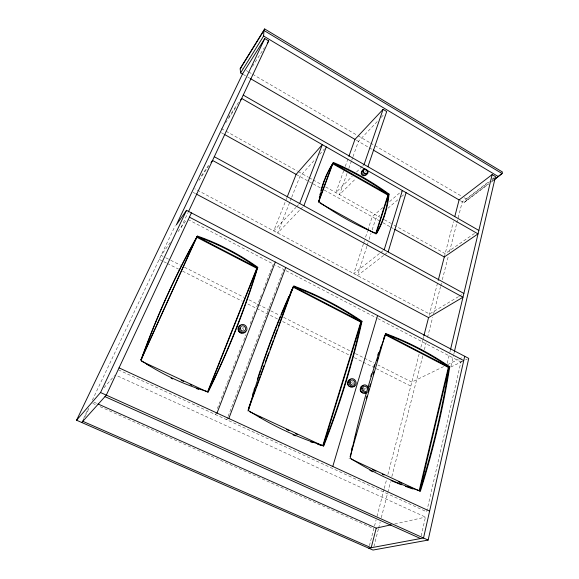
<?xml version="1.0" encoding="UTF-8"?>
<svg xmlns="http://www.w3.org/2000/svg" width="579" height="579" viewBox="0 0 579 579"><rect width="100%" height="100%" fill="white"/><g stroke="black" fill="none" stroke-linecap="round" stroke-linejoin="round"><path stroke-width="0.43" stroke-dasharray="2.9 2.17" d="M421.15 535.98L425.464 517.09L116.792 375.597M462.324 361.282L460.913 361.962L426.672 511.814L117.646 369.496M450.969 366.181L453.646 354.768M453.856 353.892L454.269 352.133M447.249 363.286L449.724 352.857M449.934 351.989L450.346 350.244M460.37 200.689L463.888 202.737L466.254 200.638L466.638 199.133L489.544 181.755M373.896 546.547L378.384 529.047M378.608 528.178L380.179 522.048M381.3 517.677L387.583 493.178M387.807 492.302L390.499 481.8M391.845 476.553L422.8 355.803M424.371 349.68L426.166 342.681M427.512 337.427L432.672 317.306M433.57 313.804L440.525 286.677M440.749 285.802L441.422 283.182M442.32 279.679L448.602 255.18M449.499 251.677L456.679 223.682M456.903 222.806L462.288 201.803L489.125 181.422M369.431 545.657L373.831 528.678L98.553 405.98M374.512 526.058L376.104 519.935M377.009 516.432L384.043 489.313M384.268 488.437L386.54 479.694M387.901 474.44L419.08 354.21M420.89 347.241L422.692 340.271M422.923 339.395L423.596 336.783M429.133 315.439L437.572 282.892M444.296 256.975L453.466 221.605M366.898 246.314L357.511 275.582L383.855 255.252M367.173 245.453L368.005 242.869M369.105 239.424L371.038 233.395M372.145 229.957L375.735 218.761L379.781 215.279M363.395 243.918L353.776 273.592L379.947 253.117M363.67 243.071L364.495 240.524M365.588 237.137L367.513 231.202M367.788 230.348L372.181 216.785L382.914 207.448M347.002 173.512L339.482 194.631L355.911 178.498M348.804 168.438L351.511 160.839M351.808 159.992L352.712 157.459M353.009 156.612L358.423 141.406L377.494 121.272M343.738 170.646L335.849 192.597L352.17 176.371M345.258 166.419L348.594 157.126M227.793 417.249L226.838 419.782L228.162 418.928M228.119 416.402L248.854 361.506M249.173 360.659L269.915 305.763M270.234 304.916L275.662 290.557M275.98 289.71L283.638 269.445L275.684 265.291M217.371 408.499L219.969 401.775M221.272 398.417L227.127 383.298M227.453 382.458L235.906 360.623M237.202 357.265L242.406 343.832M243.708 340.466L245.981 334.59M250.208 323.675L255.411 310.235M256.714 306.877L261.918 293.437M263.213 290.079L270.046 272.441M270.371 271.602L273.295 264.046L187.806 219.427M291.389 198.09L277.674 232.997L300.11 209.67M291.722 197.265L299.886 176.486L315.475 159.015M286.909 197.663L273.729 230.891L295.97 207.405M181.104 227.359L188.009 212.667M83.608 418.53L88.5 408.224M92.3 400.234L175.314 225.47M85.062 416.525L89.217 407.761M252.451 66.419L264.393 47.673M228.633 117.436L238.859 101.795M225.622 122.936L236.811 105.863M201.21 176.023L209.258 164.139M198.995 180.387L208.527 166.347M170.327 242.463L161.092 255.411L165.124 257.452M178.021 231.672L186.785 219.398M103.988 387.778L114.562 375.525M319.673 154.311L324.472 148.933M296.586 206.754L299.061 204.148M381.177 117.378L384.253 114.128M300.733 209.019L302.607 207.079M356.563 171.999L362.208 166.383M362.838 165.76L364.09 164.508M389.624 201.608L402.369 190.52M387.879 208.324L398.005 199.617M401.377 196.722L404.75 193.82M380.656 252.567L383.486 250.352M384.565 254.702L387.416 252.502M491.947 179.28L494.068 177.673M492.411 179.584L493.844 178.498M466.254 200.638L488.459 183.84M492.041 181.133L493.474 180.047M463.888 202.737L488.343 184.252M491.216 182.081L493.373 180.453M474.454 233.46L445.15 253.674L391.527 223.711M215.099 414.376L217.016 413.059M458.517 296.643L429.509 313.992L194.754 188.761M459.277 296.187L462.331 294.356M443.652 366.572L411.843 382.104L377.978 364.994M447.647 364.625L458.213 359.465M459.024 359.067L463.091 357.084M450.759 367.057L462.491 361.412M465.617 359.906L467.181 359.154M348.956 458.619L349.593 458.373M394.697 523.995L425.464 517.09M93.892 402.13L97.2 403.599M92.785 403.411L95.26 404.511M159.211 259.378L166.463 263.032M167.273 263.438L178.564 269.126M182.595 271.153L242.268 301.21M247.913 304.047L255.976 308.115M256.786 308.52L277.754 319.08M282.588 321.511L349.521 355.224M354.362 357.656L362.425 361.716M363.236 362.128L372.912 366.999M376.133 368.62L410.815 386.084M165.927 257.858L169.958 259.891M170.769 260.304L180.438 265.189M184.469 267.223L244.135 297.374M248.977 299.813L269.937 310.409M270.748 310.814L279.614 315.294M283.645 317.335L350.57 351.142M355.405 353.588L373.947 362.961M286.033 270.69L377.067 318.204M377.863 318.616L460.913 361.962M193.06 192.329L195.456 193.603M221.359 132.721L223.726 134.038M296.137 174.402L308.527 181.307M309.316 181.741L312.457 183.5M313.246 183.934L320.317 187.878M324.247 190.064L378.883 220.519M382.828 222.712L389.92 226.671M390.709 227.106L393.858 228.864M221.323 128.61L225.245 130.803M226.034 131.238L297.418 171.123M298.199 171.565L308.397 177.261M309.179 177.695L312.32 179.454M313.101 179.888L321.729 184.708M325.651 186.901L379.701 217.103M384.434 219.745L390.738 223.27M243.245 74.423L245.489 75.733M247.79 77.065L249.346 77.97M356.353 140.198L368.57 147.305M369.351 147.754L372.471 149.57M240.878 67.41L242.442 68.322M246.35 70.602L247.906 71.514M248.688 71.97L251.814 73.794M252.596 74.25L357.272 135.32M358.054 135.775L369.771 142.615M370.553 143.071L461.166 195.941M464.293 197.765L466.638 199.133M241.95 327.779A2.808 2.511 48.5 0 1 243.629 330.03M243.549 327.309A2.823 2.519 48.5 0 1 244.056 327.844M364.893 170.957A2.287 1.737 46.5 0 1 365.371 171.297M365.776 171.739A2.287 1.737 46.5 0 1 366.08 172.238M352.582 381.264A2.736 2.309 62.2 0 1 353.06 381.778M353.422 382.393A2.736 2.309 62.2 0 1 353.697 383.754M365.624 387.995A2.729 2.287 63.1 0 1 366.203 389.276M363.873 388.154A2.721 2.28 63.2 0 1 364.929 389.942M351.33 381.952A2.729 2.309 62.2 0 1 352.387 383.747"/><path stroke-width="0.87" d="M188.392 211.856L268.692 40.928L264.748 38.569L176.349 224.898L186.525 210.315L468.744 358.401L428.134 540.084L372.999 550.05L76.566 420.231L242.5 73.989L240.625 72.903L263.619 36.036L263.93 30.455L264.654 28.95L502.434 171.985L502.073 173.548L494.097 179.91M449.738 366.731C443.109 408.788 433.172 450.303 420.484 490.934L419.761 491.13L449.036 367.072L385.31 334.076L385.947 333.692A410.8 332.563 -85.9 0 1 449.738 366.731L448.341 367.412L419.247 490.449M464.72 356.288L423.517 538L368.772 548.197M361.991 321.287C352.604 363.713 339.62 405.314 323.791 445.772L323.183 446.04L361.383 321.692L293.415 286.504L293.951 286.04A423.3 365.979 -75.4 0 1 361.991 321.287L360.775 322.098L322.836 445.446M454.472 351.258L495.479 176.595L492.136 174.597L459.089 199.943L454.819 216.408M450.556 349.376L492.136 174.597M391.18 524.784L376.234 528.142L371.182 547.748L82.797 421.302L83.55 419.71M423.828 335.907L428.569 317.61L462.961 297.23L212.544 160.434L211.038 162.656M438.245 280.301L444.296 256.975L478.03 233.873L241.675 98.444L240.698 99.928M351.699 449.072L352.452 446.467M355.202 436.913L355.947 434.308M366.189 398.714L366.941 396.108M369.684 386.562L370.437 383.957M373.18 374.403L373.933 371.798M377.182 360.514L377.928 357.909M380.678 348.355L381.423 345.75M350.092 456.636L385.057 334.944A1011.426 507.059 75 0 0 383.436 339.084M332.78 466.457L377.573 315.541M388.125 251.952L406.103 192.662M384.195 249.795L402.369 190.52M419.761 491.13C432.448 450.549 442.392 409.085 449.036 367.072A410.113 332.122 -85.9 0 0 385.31 334.076M257.785 267.303L256.794 268.294L196.65 237.173L197.49 236.073A252.77 248.775 -67.1 0 1 257.785 267.303C244.852 310.112 228.003 351.692 208.252 391.795L207.781 392.157L257.293 267.802L197.07 236.623A1054.518 602.211 77.7 0 0 140.965 359.979M375.713 233.663L387.937 195.109L389.059 194.11A282.603 253.877 62.5 0 0 333.576 162.547L332.556 163.633L387.937 195.109M376.003 234.054L388.495 194.609L333.07 163.09A138.215 104.133 53.9 0 0 328.047 171.789M367.918 166.709L386.714 111.53L383.088 109.359L354.97 139.394L348.898 156.287M364.09 164.508L383.088 109.359M248.637 407.84L251.424 400.234M252.039 398.547L255.44 389.247M256.063 387.554L260.087 376.567M260.702 374.874L264.104 365.581M265.341 362.193L268.743 352.901M269.98 349.521L273.389 340.22M274.005 338.527L277.406 329.234M278.34 326.694L291.954 289.5M248.536 409.201L293.104 287.35M318.848 201.499L333.07 163.09A282.219 253.638 62.5 0 1 388.495 194.609A148.955 117.327 38.6 0 1 376.43 233.301M318.645 201.181L322.047 192.004M322.669 190.339L332.252 164.472M228.828 418.508L285.722 267.505M303.852 205.784L326.267 146.914M299.676 203.497L322.322 144.656L296.137 174.402L287.242 196.831M323.183 446.04C339.005 405.626 351.989 364.075 361.383 321.692A422.583 365.421 -75.3 0 0 293.415 286.504M217.016 413.059L275.329 262.07M207.651 391.679L256.794 268.294M141.037 359.993L197.07 236.623A252.422 248.398 -66.7 0 1 257.293 267.802C244.36 310.561 227.525 352.097 207.781 392.157M141.037 359.588L196.274 237.991M191.425 212.884L106.312 395.124L81.726 422.489M76.566 420.231L100.543 392.526L186.525 210.315M240.625 72.903L240.169 68.872L240.878 67.41L264.654 28.95M240.169 68.872L263.93 30.455L502.073 173.548L494.191 179.512M242.5 73.989L264.748 38.569M267.259 43.179L268.692 40.928M318.537 202.339L319.051 201.818A138.367 104.184 53.9 0 1 333.576 162.547M247.913 410.895L248.434 410.569A1034.159 552.395 76.3 0 1 293.951 286.04M98.025 403.968L376.234 528.142M100.543 392.526L428.134 540.084M104.965 396.622L420.564 538.55M119.042 367.868L429.611 511.127M141.486 361.202L206.964 391.773M249.556 411.662L322.365 445.656M351.229 459.133L418.943 490.753M146.827 364.285L150.099 365.812M181.162 380.309L183.608 381.452M190.151 384.507L191.787 385.267M259.653 416.945L261.288 417.705M286.619 429.531L289.073 430.675M295.608 433.722L297.244 434.489M372.586 469.649L375.851 471.176M382.364 474.215L384 474.975M398.663 481.822L401.927 483.342M408.448 486.389L410.077 487.149M292.88 286.967L360.775 322.098M385.469 334.879L448.341 367.412M189.434 217.154L463.743 360.594M196.252 194.023L428.569 317.61M214.295 156.714L463.859 293.444M320.115 203.207L374.432 233.185M224.507 134.48L296.137 174.402M394.646 229.306L444.296 256.975M243.245 95.094L478.847 230.428M250.121 78.426L354.97 139.394M373.252 150.026L459.089 199.943M263.619 36.036L498.41 176.646M241.443 332.845A2.808 2.511 48.5 0 1 238.382 329.603M197.49 236.073A1056.393 602.71 77.7 0 0 141.044 360.406A209.214 172.694 39.1 0 0 208.252 391.795M245.235 332.006A4.227 3.778 48.5 0 1 238.917 331.499A4.227 3.778 48.5 0 1 240.365 325.463M198.727 389.349A208.932 172.564 39.1 0 1 196.267 388.509M172.68 378.912A208.932 172.564 39.1 0 1 171.08 378.145M319.051 201.818A216.148 148.296 44 0 0 376.574 233.583A149.136 117.399 38.6 0 0 389.059 194.11M364.929 175.242A2.287 1.737 46.5 0 1 361.745 174.677A2.287 1.737 46.5 0 1 362.28 171.739M319.29 197.924A138.215 104.133 53.9 0 1 319.579 196.476M319.883 195.036A138.215 104.133 53.9 0 1 320.201 193.61M320.947 190.607A138.215 104.133 53.9 0 1 321.425 188.87M321.678 188.009A138.215 104.133 53.9 0 1 324.855 178.831M325.181 178.028A138.215 104.133 53.9 0 1 326.563 174.865M326.925 174.091A138.215 104.133 53.9 0 1 327.663 172.549M366.587 392.128A1013.12 507.334 75 0 0 350.237 458.119A271.804 203.772 53.2 0 0 420.484 490.934M367.839 387.829A1013.12 507.334 75 0 1 385.947 333.692M413.044 488.987A271.479 203.67 53.2 0 1 408.839 487.547M407.992 487.243A271.479 203.67 53.2 0 1 405.474 486.331M401.37 484.782A271.479 203.67 53.2 0 1 396.948 483.024M396.21 482.72A271.479 203.67 53.2 0 1 391.057 480.541M372.724 471.776A271.479 203.67 53.2 0 1 369.807 470.235M370.792 376.328A1011.426 507.059 75 0 1 371.573 373.831M373.687 367.231A1011.426 507.059 75 0 1 374.483 364.784M377.732 355.108A1011.426 507.059 75 0 1 378.557 352.72M248.152 410.062A1032.379 552.011 76.3 0 1 248.861 407.565M252.705 394.415A1032.379 552.011 76.3 0 1 253.436 391.983M253.928 390.369A1032.379 552.011 76.3 0 1 254.673 387.952M257.365 379.368A1032.379 552.011 76.3 0 1 258.191 376.82M258.458 375.974A1032.379 552.011 76.3 0 1 260.391 370.082M260.948 368.41A1032.379 552.011 76.3 0 1 261.788 365.906M262.07 365.081A1032.379 552.011 76.3 0 1 265.189 356.034M265.479 355.224A1032.379 552.011 76.3 0 1 269.249 344.758M269.539 343.962A1032.379 552.011 76.3 0 1 272.796 335.292M273.093 334.51A1032.379 552.011 76.3 0 1 276.69 325.311M277.015 324.479A1032.379 552.011 76.3 0 1 280.345 316.286M281.01 314.665A1032.379 552.011 76.3 0 1 288.87 296.455M290.26 293.365A1032.379 552.011 76.3 0 1 293.061 287.256M354.341 385.853A4.104 3.467 62.2 0 1 348.326 385.1A4.104 3.467 62.2 0 1 350.505 379.325M366.326 392.757A4.096 3.431 63.1 0 1 360.724 390.854A4.096 3.431 63.1 0 1 363.084 385.556M351.156 386.454A2.729 2.309 62.2 0 1 348.073 385.173A2.729 2.309 62.2 0 1 348.42 381.785M362.526 392.765A2.721 2.28 63.2 0 1 360.333 389.045M366.912 173.483A2.967 2.251 46.5 0 1 364.661 175.307A2.967 2.251 46.5 0 1 361.81 172.788A2.967 2.251 46.5 0 1 363.076 170.088M321.598 445.541A279.802 216.459 46.9 0 1 317.632 444.252M312.87 442.624A279.802 216.459 46.9 0 1 310.489 441.777M295.428 435.871A279.802 216.459 46.9 0 1 293.054 434.858M323.791 445.772A280.149 216.582 46.9 0 1 248.434 410.569M240.372 328.575A2.83 2.519 48.5 0 0 244.685 330.703A2.83 2.519 48.5 0 0 243.925 326.035A2.83 2.519 48.5 0 0 240.372 328.575M239.055 328.655A4.241 3.785 48.5 0 0 245.532 331.832A4.241 3.785 48.5 0 0 244.389 324.833A4.241 3.785 48.5 0 0 239.055 328.655M350.121 382.118A2.743 2.316 62.1 0 0 353.66 385.093A2.743 2.316 62.1 0 0 353.827 380.569A2.743 2.316 62.1 0 0 350.121 382.118M362.772 388.371A2.736 2.287 63.1 0 0 366.29 391.332A2.736 2.287 63.1 0 0 366.42 386.808A2.736 2.287 63.1 0 0 362.772 388.371M348.913 381.887A4.118 3.474 62.1 0 0 354.225 386.352A4.118 3.474 62.1 0 0 354.464 379.556A4.118 3.474 62.1 0 0 348.913 381.887M361.578 388.147A4.104 3.438 63.1 0 0 366.854 392.576A4.104 3.438 63.1 0 0 367.05 385.795A4.104 3.438 63.1 0 0 361.578 388.147M362.83 171.507A2.975 2.251 46.5 0 0 367.173 173.982A2.975 2.251 46.5 0 0 366.138 169.379A2.975 2.251 46.5 0 0 362.83 171.507M363.417 171.529A2.294 1.737 46.5 0 0 366.768 173.439A2.294 1.737 46.5 0 0 365.971 169.893A2.294 1.737 46.5 0 0 363.417 171.529"/></g></svg>
